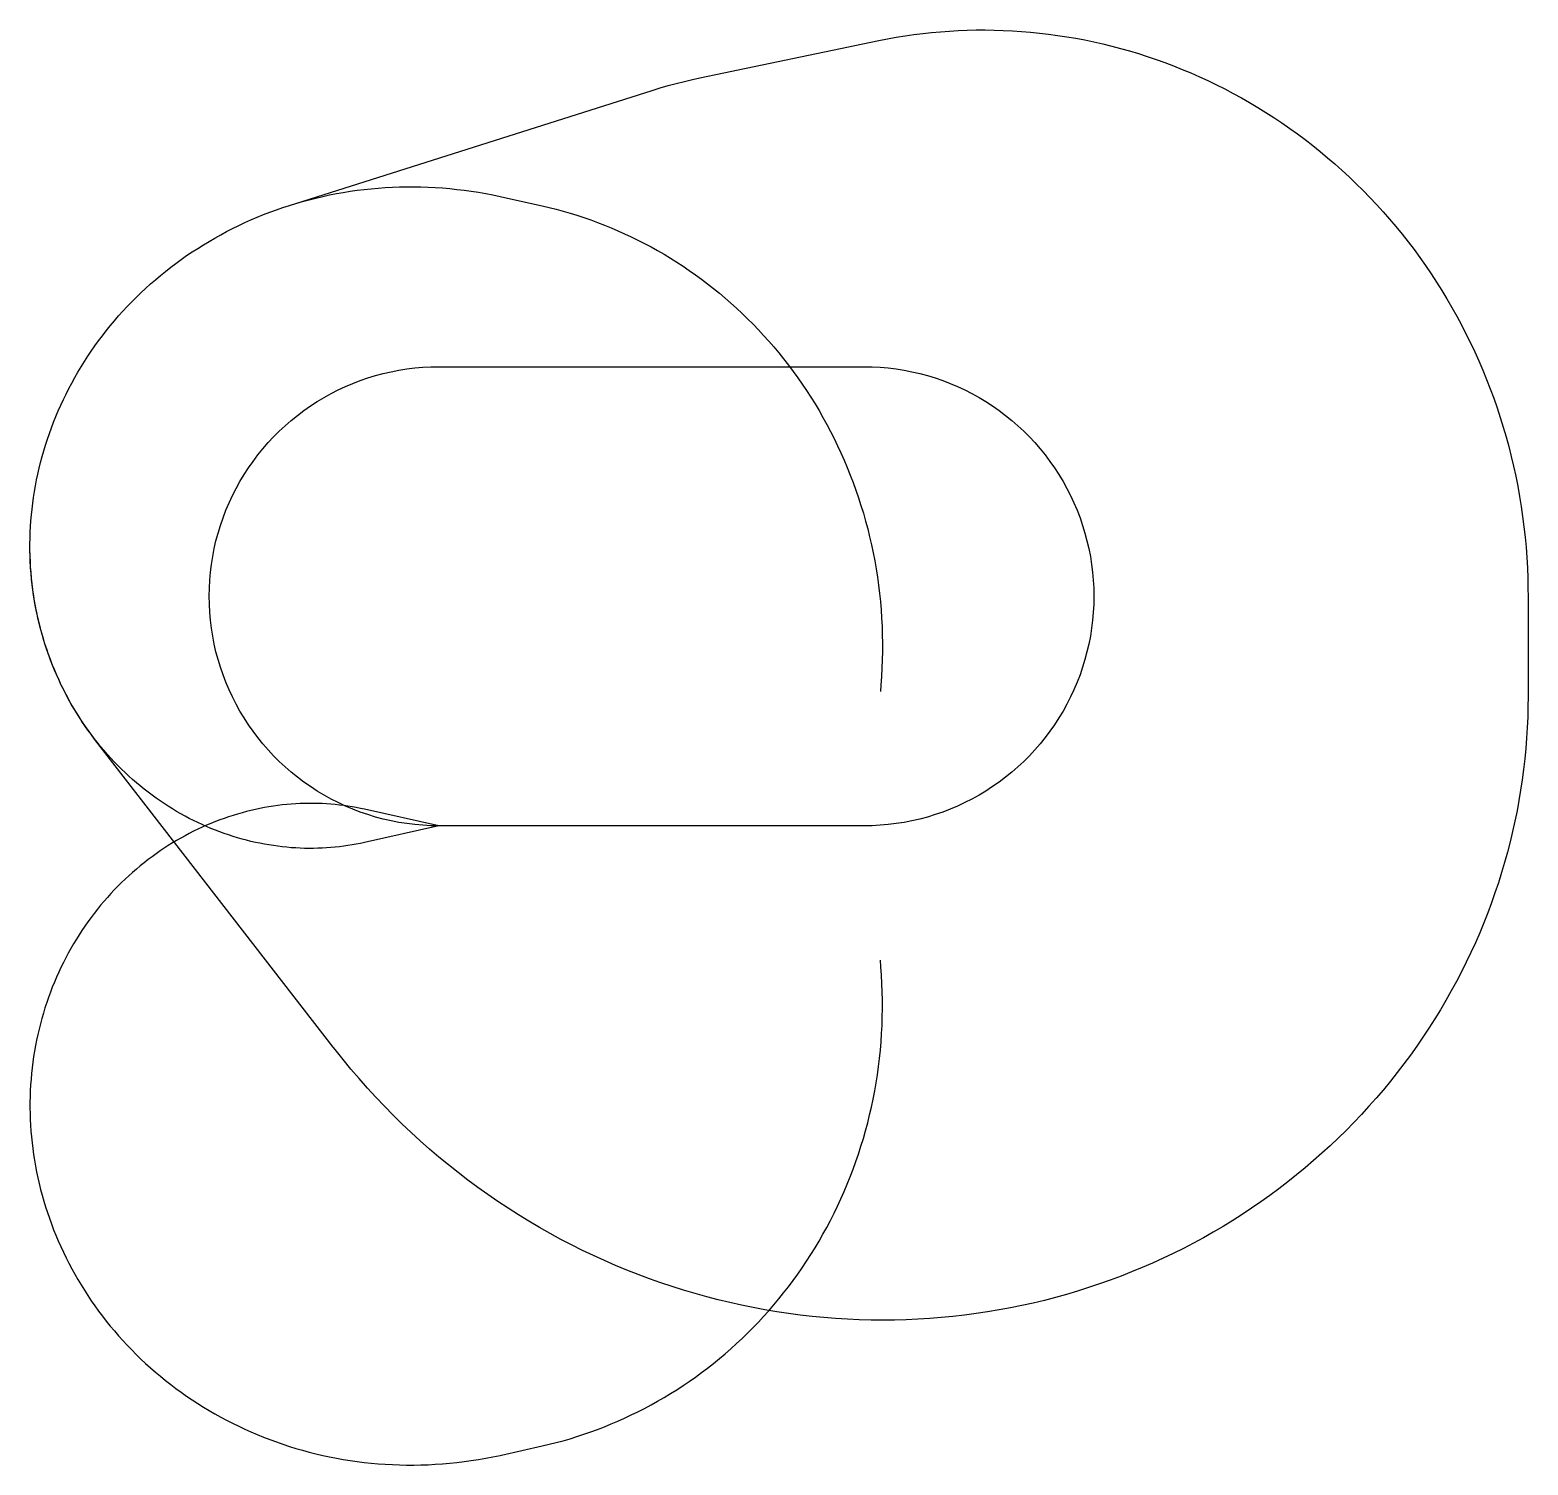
# Model space of a CAD drawing. Header units: metres. Extents: x -8543 to 22759, y -13357 to 16634.
import ezdxf

# ---------------------------------------------------------------- set-up
doc = ezdxf.new("R2010")
doc.units = ezdxf.units.M

msp = doc.modelspace()

# ---------------------------------------------------------------- linework, layer by layer
at = {"layer": 'NorminalTrack', "color": 1}
msp.add_lwpolyline([(0, 0), (0, 0), (-167, 3), (-335, 12), (-502, 26), (-668, 47), (-833, 73), (-998, 105), (-1161, 143), (-1323, 186), (-1483, 235), (-1641, 289), (-1797, 349), (-1952, 415), (-2103, 486), (-2253, 562), (-2399, 643), (-2543, 729), (-2683, 820), (-2820, 916), (-2954, 1017), (-3084, 1123), (-3211, 1232), (-3333, 1347), (-3452, 1465), (-3566, 1588), (-3676, 1714), (-3781, 1844), (-3882, 1978), (-3978, 2115), (-4069, 2256), (-4155, 2399), (-4237, 2546), (-4313, 2695), (-4383, 2847), (-4449, 3001), (-4509, 3157), (-4563, 3315), (-4612, 3476), (-4656, 3637), (-4693, 3801), (-4725, 3965), (-4751, 4130), (-4772, 4297), (-4786, 4463), (-4795, 4631), (-4798, 4798), (-4795, 4966), (-4786, 5133), (-4772, 5300), (-4751, 5466), (-4725, 5631), (-4693, 5796), (-4656, 5959), (-4612, 6121), (-4563, 6281), (-4509, 6439), (-4449, 6596), (-4383, 6750), (-4313, 6902), (-4237, 7051), (-4155, 7197), (-4069, 7341), (-3978, 7481), (-3882, 7618), (-3781, 7752), (-3676, 7882), (-3566, 8009), (-3452, 8131), (-3333, 8250), (-3211, 8364), (-3084, 8474), (-2954, 8579), (-2820, 8680), (-2683, 8776), (-2543, 8867), (-2399, 8954), (-2253, 9035), (-2103, 9111), (-1952, 9182), (-1797, 9247), (-1641, 9307), (-1483, 9362), (-1323, 9410), (-1161, 9454), (-998, 9492), (-833, 9523), (-668, 9550), (-502, 9570), (-335, 9585), (-167, 9593), (0, 9596), (0, 9596), (8888, 9596), (8888, 9596), (9055, 9593), (9223, 9585), (9389, 9570), (9556, 9550), (9721, 9523), (9885, 9492), (10049, 9454), (10210, 9410), (10371, 9362), (10529, 9307), (10685, 9247), (10839, 9182), (10991, 9111), (11140, 9035), (11287, 8954), (11430, 8867), (11571, 8776), (11708, 8680), (11842, 8579), (11972, 8474), (12098, 8364), (12221, 8250), (12339, 8131), (12454, 8009), (12563, 7882), (12669, 7752), (12770, 7618), (12866, 7481), (12957, 7341), (13043, 7197), (13124, 7051), (13200, 6902), (13271, 6750), (13337, 6596), (13397, 6439), (13451, 6281), (13500, 6121), (13543, 5959), (13581, 5796), (13613, 5631), (13639, 5466), (13660, 5300), (13674, 5133), (13683, 4966), (13686, 4798), (13683, 4631), (13674, 4463), (13660, 4297), (13639, 4130), (13613, 3965), (13581, 3801), (13543, 3637), (13500, 3476), (13451, 3315), (13397, 3157), (13337, 3001), (13271, 2847), (13200, 2695), (13124, 2546), (13043, 2399), (12957, 2256), (12866, 2115), (12770, 1978), (12669, 1844), (12563, 1714), (12454, 1588), (12339, 1465), (12221, 1347), (12098, 1232), (11972, 1123), (11842, 1017), (11708, 916), (11571, 820), (11430, 729), (11287, 643), (11140, 562), (10991, 486), (10839, 415), (10685, 349), (10529, 289), (10371, 235), (10210, 186), (10049, 143), (9885, 105), (9721, 73), (9556, 47), (9389, 26), (9223, 12), (9055, 3), (8888, 0), (0, 0)], dxfattribs=at)
at = {"layer": 'WindSpiral', "color": 5}
for points in [[(0, 0), (-1552, -347), (-1638, -366), (-1725, -383), (-1812, -398), (-1900, -412), (-1988, -425), (-2077, -436), (-2167, -446), (-2257, -454), (-2347, -460), (-2438, -465), (-2529, -468), (-2621, -470), (-2713, -470), (-2805, -469), (-2898, -466), (-2990, -461), (-3083, -455), (-3177, -447), (-3270, -437), (-3363, -426), (-3457, -413), (-3551, -398), (-3644, -382), (-3738, -364), (-3832, -344), (-3925, -323), (-4019, -300), (-4112, -275), (-4206, -248), (-4299, -220), (-4392, -190), (-4484, -158), (-4577, -125), (-4669, -90), (-4761, -53), (-4852, -14), (-4943, 26), (-5034, 68), (-5124, 112), (-5214, 158), (-5303, 205), (-5391, 254), (-5479, 304), (-5567, 356), (-5653, 410), (-5739, 466), (-5825, 523), (-5909, 582), (-5993, 643), (-6076, 705), (-6158, 769), (-6239, 835), (-6320, 902), (-6399, 971), (-6477, 1041), (-6555, 1113), (-6631, 1186), (-6707, 1261), (-6781, 1338), (-6854, 1416), (-6926, 1495), (-6996, 1576), (-7066, 1659), (-7134, 1743), (-7201, 1828), (-7267, 1915), (-7331, 2003), (-7394, 2093), (-7456, 2184), (-7516, 2276), (-7574, 2369), (-7632, 2464), (-7687, 2560), (-7742, 2658), (-7794, 2756), (-7845, 2856), (-7895, 2957), (-7942, 3059), (-7989, 3162), (-8033, 3266), (-8076, 3371), (-8117, 3478), (-8156, 3585), (-8194, 3693), (-8229, 3802), (-8263, 3913), (-8295, 4024), (-8325, 4135), (-8354, 4248), (-8380, 4361), (-8405, 4476), (-8427, 4591), (-8448, 4706), (-8466, 4822), (-8483, 4939), (-8498, 5057), (-8510, 5175), (-8521, 5293), (-8530, 5413), (-8536, 5532), (-8540, 5652), (-8543, 5772), (-8543, 5893), (-8541, 6014), (-8537, 6135), (-8531, 6256), (-8523, 6378), (-8512, 6500), (-8500, 6622), (-8485, 6744), (-8468, 6866), (-8449, 6988), (-8428, 7110), (-8404, 7232), (-8379, 7353), (-8351, 7475), (-8321, 7597), (-8288, 7718), (-8254, 7839), (-8217, 7959), (-8179, 8080), (-8138, 8199), (-8094, 8319), (-8049, 8438), (-8001, 8556), (-7952, 8674), (-7900, 8791), (-7845, 8908), (-7789, 9024), (-7731, 9139), (-7670, 9254), (-7607, 9368), (-7542, 9480), (-7475, 9592), (-7406, 9704), (-7335, 9814), (-7262, 9923), (-7186, 10031), (-7109, 10138), (-7029, 10244), (-6948, 10349), (-6864, 10452), (-6779, 10555), (-6691, 10656), (-6602, 10755), (-6510, 10854), (-6417, 10951), (-6322, 11046), (-6225, 11141), (-6126, 11233), (-6025, 11325), (-5922, 11414), (-5818, 11502), (-5711, 11588), (-5603, 11673), (-5494, 11756), (-5382, 11837), (-5269, 11917), (-5155, 11994), (-5038, 12070), (-4920, 12144), (-4801, 12216), (-4680, 12286), (-4558, 12355), (-4434, 12421), (-4309, 12485), (-4182, 12547), (-4054, 12607), (-3925, 12665), (-3794, 12721), (-3662, 12774), (-3529, 12825), (-3395, 12875), (-3259, 12921), (-3123, 12966), (-3123, 12966), (4455, 15371), (4623, 15423), (4791, 15471), (4961, 15517), (5131, 15560), (5303, 15600), (5451, 15632), (9195, 16411), (9377, 16447), (9559, 16480), (9742, 16509), (9925, 16536), (10110, 16560), (10295, 16580), (10481, 16597), (10667, 16611), (10854, 16621), (11042, 16629), (11230, 16633), (11418, 16634), (11606, 16631), (11795, 16625), (11984, 16616), (12173, 16604), (12363, 16588), (12552, 16569), (12741, 16547), (12930, 16521), (13119, 16492), (13307, 16460), (13496, 16424), (13684, 16385), (13872, 16342), (14059, 16296), (14245, 16247), (14431, 16195), (14617, 16139), (14802, 16080), (14986, 16017), (15169, 15952), (15351, 15883), (15532, 15810), (15713, 15735), (15892, 15656), (16070, 15574), (16247, 15488), (16423, 15400), (16598, 15308), (16771, 15213), (16942, 15115), (17113, 15013), (17281, 14909), (17449, 14801), (17614, 14691), (17778, 14577), (17940, 14460), (18100, 14341), (18259, 14218), (18415, 14092), (18570, 13964), (18722, 13833), (18873, 13698), (19021, 13561), (19167, 13421), (19311, 13279), (19453, 13133), (19592, 12985), (19729, 12835), (19863, 12681), (19995, 12525), (20125, 12367), (20251, 12206), (20376, 12043), (20497, 11877), (20616, 11709), (20732, 11539), (20845, 11366), (20955, 11191), (21063, 11014), (21167, 10835), (21269, 10654), (21367, 10471), (21462, 10286), (21555, 10098), (21644, 9909), (21730, 9719), (21813, 9526), (21892, 9332), (21968, 9136), (22041, 8938), (22111, 8739), (22177, 8538), (22240, 8336), (22299, 8133), (22355, 7928), (22407, 7722), (22456, 7515), (22501, 7307), (22543, 7098), (22581, 6887), (22615, 6676), (22646, 6464), (22673, 6251), (22696, 6037), (22716, 5823), (22732, 5608), (22744, 5392), (22753, 5176), (22757, 4959), (22759, 4797), (22759, 2705), (22757, 2488), (22751, 2270), (22741, 2053), (22728, 1835), (22711, 1617), (22690, 1400), (22665, 1182), (22637, 964), (22604, 747), (22568, 530), (22528, 313), (22484, 97), (22436, -119), (22384, -334), (22329, -549), (22269, -762), (22206, -976), (22139, -1188), (22068, -1399), (21994, -1610), (21916, -1819), (21834, -2028), (21748, -2235), (21658, -2441), (21565, -2645), (21468, -2848), (21367, -3050), (21263, -3250), (21155, -3449), (21044, -3646), (20929, -3842), (20810, -4035), (20688, -4227), (20562, -4417), (20433, -4605), (20300, -4791), (20164, -4975), (20025, -5156), (19882, -5336), (19736, -5513), (19587, -5688), (19434, -5860), (19278, -6030), (19120, -6198), (18957, -6363), (18792, -6525), (18624, -6685), (18453, -6841), (18279, -6995), (18102, -7147), (17922, -7295), (17739, -7440), (17554, -7583), (17366, -7722), (17175, -7858), (16981, -7991), (16785, -8121), (16587, -8247), (16386, -8370), (16182, -8490), (15977, -8606), (15769, -8719), (15559, -8829), (15346, -8935), (15132, -9037), (14915, -9136), (14697, -9231), (14476, -9322), (14254, -9409), (14030, -9493), (13804, -9573), (13577, -9649), (13348, -9722), (13117, -9790), (12885, -9854), (12652, -9915), (12417, -9971), (12181, -10023), (11944, -10071), (11705, -10116), (11466, -10156), (11226, -10192), (10984, -10223), (10742, -10251), (10499, -10274), (10256, -10294), (10012, -10308), (9767, -10319), (9522, -10326), (9276, -10328), (9030, -10326), (8784, -10319), (8538, -10308), (8291, -10293), (8045, -10274), (7799, -10250), (7552, -10222), (7306, -10190), (7061, -10153), (6815, -10112), (6570, -10067), (6326, -10017), (6082, -9963), (5839, -9904), (5597, -9842), (5355, -9775), (5114, -9703), (4875, -9628), (4636, -9548), (4399, -9464), (4162, -9376), (3927, -9283), (3694, -9186), (3461, -9085), (3231, -8980), (3001, -8871), (2774, -8757), (2548, -8640), (2324, -8518), (2102, -8393), (1882, -8263), (1664, -8129), (1448, -7992), (1234, -7850), (1023, -7705), (813, -7555), (606, -7402), (402, -7245), (200, -7085), (1, -6920), (-196, -6753), (-390, -6581), (-581, -6406), (-770, -6227), (-955, -6045), (-1137, -5859), (-1317, -5670), (-1493, -5478), (-1666, -5282), (-1836, -5083), (-2002, -4881), (-2166, -4676), (-2207, -4623), (-7192, 1816), (-7258, 1903), (-7322, 1991), (-7385, 2080), (-7447, 2171), (-7508, 2263), (-7566, 2357), (-7624, 2451), (-7680, 2547), (-7734, 2644), (-7787, 2743), (-7838, 2842), (-7888, 2943), (-7936, 3045), (-7982, 3148), (-8027, 3252), (-8070, 3357), (-8111, 3463), (-8151, 3570), (-8189, 3678), (-8225, 3787), (-8259, 3897), (-8291, 4008), (-8321, 4120), (-8350, 4233), (-8377, 4346), (-8401, 4460), (-8424, 4575), (-8445, 4690), (-8464, 4807), (-8481, 4923), (-8496, 5041), (-8509, 5159), (-8520, 5277), (-8529, 5396), (-8535, 5516), (-8540, 5635), (-8543, 5756), (-8543, 5846)], [(0, 0), (-1552, -347), (-1638, -366), (-1725, -383), (-1812, -398), (-1900, -412), (-1988, -425), (-2077, -436), (-2167, -446), (-2257, -454), (-2347, -460), (-2438, -465), (-2529, -468), (-2621, -470), (-2713, -470), (-2805, -469), (-2898, -466), (-2990, -461), (-3083, -455), (-3177, -447), (-3270, -437), (-3363, -426), (-3457, -413), (-3551, -398), (-3644, -382), (-3738, -364), (-3832, -344), (-3925, -323), (-4019, -300), (-4112, -275), (-4206, -248), (-4299, -220), (-4392, -190), (-4484, -158), (-4577, -125), (-4669, -90), (-4761, -53), (-4852, -14), (-4943, 26), (-5034, 68), (-5124, 112), (-5214, 158), (-5303, 205), (-5391, 254), (-5479, 304), (-5567, 356), (-5653, 410), (-5739, 466), (-5825, 523), (-5909, 582), (-5993, 643), (-6076, 705), (-6158, 769), (-6239, 835), (-6320, 902), (-6399, 971), (-6477, 1041), (-6555, 1113), (-6631, 1186), (-6707, 1261), (-6781, 1338), (-6854, 1416), (-6926, 1495), (-6996, 1576), (-7066, 1659), (-7134, 1743), (-7201, 1828), (-7267, 1915), (-7331, 2003), (-7394, 2093), (-7456, 2184), (-7516, 2276), (-7574, 2369), (-7632, 2464), (-7687, 2560), (-7742, 2658), (-7794, 2756), (-7845, 2856), (-7895, 2957), (-7942, 3059), (-7989, 3162), (-8033, 3266), (-8076, 3371), (-8117, 3478), (-8156, 3585), (-8194, 3693), (-8229, 3802), (-8263, 3913), (-8295, 4024), (-8325, 4135), (-8354, 4248), (-8380, 4361), (-8405, 4476), (-8427, 4591), (-8448, 4706), (-8466, 4822), (-8483, 4939), (-8498, 5057), (-8510, 5175), (-8521, 5293), (-8530, 5413), (-8536, 5532), (-8540, 5652), (-8543, 5772), (-8543, 5893), (-8541, 6014), (-8537, 6135), (-8531, 6256), (-8523, 6378), (-8512, 6500), (-8500, 6622), (-8485, 6744), (-8468, 6866), (-8449, 6988), (-8428, 7110), (-8404, 7232), (-8379, 7353), (-8351, 7475), (-8321, 7597), (-8288, 7718), (-8254, 7839), (-8217, 7959), (-8179, 8080), (-8138, 8199), (-8094, 8319), (-8049, 8438), (-8001, 8556), (-7952, 8674), (-7900, 8791), (-7845, 8908), (-7789, 9024), (-7731, 9139), (-7670, 9254), (-7607, 9368), (-7542, 9480), (-7475, 9592), (-7406, 9704), (-7335, 9814), (-7262, 9923), (-7186, 10031), (-7109, 10138), (-7029, 10244), (-6948, 10349), (-6864, 10452), (-6779, 10555), (-6691, 10656), (-6602, 10755), (-6510, 10854), (-6417, 10951), (-6322, 11046), (-6225, 11141), (-6126, 11233), (-6025, 11325), (-5922, 11414), (-5818, 11502), (-5711, 11588), (-5603, 11673), (-5494, 11756), (-5382, 11837), (-5269, 11917), (-5155, 11994), (-5038, 12070), (-4920, 12144), (-4801, 12216), (-4680, 12286), (-4558, 12355), (-4434, 12421), (-4309, 12485), (-4182, 12547), (-4054, 12607), (-3925, 12665), (-3794, 12721), (-3662, 12774), (-3529, 12825), (-3395, 12875), (-3259, 12921), (-3123, 12966), (-2985, 13008), (-2847, 13048), (-2707, 13086), (-2567, 13121), (-2425, 13154), (-2283, 13185), (-2140, 13213), (-1996, 13239), (-1851, 13262), (-1706, 13283), (-1560, 13301), (-1413, 13316), (-1266, 13330), (-1119, 13340), (-970, 13348), (-822, 13354), (-673, 13357), (-523, 13357), (-374, 13355), (-224, 13350), (-74, 13342), (76, 13332), (227, 13319), (377, 13303), (528, 13285), (678, 13264), (829, 13241), (979, 13215), (1129, 13186), (1279, 13154), (1311, 13147), (2158, 12958), (2304, 12924), (2450, 12887), (2595, 12848), (2741, 12806), (2885, 12761), (3030, 12714), (3173, 12664), (3316, 12612), (3459, 12557), (3601, 12499), (3742, 12439), (3882, 12376), (4021, 12311), (4160, 12243), (4298, 12172), (4434, 12099), (4570, 12024), (4705, 11946), (4838, 11865), (4971, 11782), (5102, 11697), (5232, 11609), (5360, 11518), (5487, 11426), (5613, 11330), (5738, 11233), (5861, 11133), (5982, 11031), (6102, 10926), (6220, 10819), (6337, 10710), (6452, 10598), (6565, 10485), (6676, 10369), (6786, 10251), (6894, 10131), (7000, 10009), (7103, 9884), (7205, 9758), (7305, 9630), (7403, 9499), (7499, 9367), (7592, 9233), (7684, 9097), (7773, 8959), (7860, 8819), (7944, 8678), (8027, 8535), (8107, 8390), (8184, 8243), (8259, 8095), (8332, 7945), (8402, 7794), (8470, 7641), (8535, 7487), (8598, 7332), (8658, 7175), (8715, 7016), (8769, 6857), (8821, 6696), (8871, 6534), (8917, 6371), (8961, 6206), (9002, 6041), (9040, 5875), (9075, 5708), (9107, 5539), (9137, 5370), (9163, 5201), (9187, 5030), (9208, 4859), (9225, 4687), (9240, 4514), (9252, 4341), (9261, 4168), (9266, 3994), (9269, 3819), (9269, 3645), (9265, 3470), (9259, 3294), (9249, 3119), (9237, 2943), (9225, 2806)], [(0, 0), (-1552, 347), (-1638, 366), (-1725, 383), (-1812, 398), (-1900, 412), (-1988, 425), (-2077, 436), (-2167, 446), (-2257, 454), (-2347, 460), (-2438, 465), (-2529, 468), (-2621, 470), (-2713, 470), (-2805, 469), (-2898, 466), (-2990, 461), (-3083, 455), (-3177, 447), (-3270, 437), (-3363, 426), (-3457, 413), (-3551, 398), (-3644, 382), (-3738, 364), (-3832, 344), (-3925, 323), (-4019, 300), (-4112, 275), (-4206, 248), (-4299, 220), (-4392, 190), (-4484, 158), (-4577, 125), (-4669, 90), (-4761, 53), (-4852, 14), (-4943, -26), (-5034, -68), (-5124, -112), (-5214, -158), (-5303, -205), (-5391, -254), (-5479, -304), (-5567, -356), (-5653, -410), (-5739, -466), (-5825, -523), (-5909, -582), (-5993, -643), (-6076, -705), (-6158, -769), (-6239, -835), (-6320, -902), (-6399, -971), (-6477, -1041), (-6555, -1113), (-6631, -1186), (-6707, -1261), (-6781, -1338), (-6854, -1416), (-6926, -1495), (-6996, -1576), (-7066, -1659), (-7134, -1743), (-7201, -1828), (-7267, -1915), (-7331, -2003), (-7394, -2093), (-7456, -2184), (-7516, -2276), (-7574, -2369), (-7632, -2464), (-7687, -2560), (-7742, -2658), (-7794, -2756), (-7845, -2856), (-7895, -2957), (-7942, -3059), (-7989, -3162), (-8033, -3266), (-8076, -3371), (-8117, -3478), (-8156, -3585), (-8194, -3693), (-8229, -3802), (-8263, -3913), (-8295, -4024), (-8325, -4135), (-8354, -4248), (-8380, -4361), (-8405, -4476), (-8427, -4591), (-8448, -4706), (-8466, -4822), (-8483, -4939), (-8498, -5057), (-8510, -5175), (-8521, -5293), (-8530, -5413), (-8536, -5532), (-8540, -5652), (-8543, -5772), (-8543, -5893), (-8541, -6014), (-8537, -6135), (-8531, -6256), (-8523, -6378), (-8512, -6500), (-8500, -6622), (-8485, -6744), (-8468, -6866), (-8449, -6988), (-8428, -7110), (-8404, -7232), (-8379, -7353), (-8351, -7475), (-8321, -7597), (-8288, -7718), (-8254, -7839), (-8217, -7959), (-8179, -8080), (-8138, -8199), (-8094, -8319), (-8049, -8438), (-8001, -8556), (-7952, -8674), (-7900, -8791), (-7845, -8908), (-7789, -9024), (-7731, -9139), (-7670, -9254), (-7607, -9368), (-7542, -9480), (-7475, -9592), (-7406, -9704), (-7335, -9814), (-7262, -9923), (-7186, -10031), (-7109, -10138), (-7029, -10244), (-6948, -10349), (-6864, -10452), (-6779, -10555), (-6691, -10656), (-6602, -10755), (-6510, -10854), (-6417, -10951), (-6322, -11046), (-6225, -11141), (-6126, -11233), (-6025, -11325), (-5922, -11414), (-5818, -11502), (-5711, -11588), (-5603, -11673), (-5494, -11756), (-5382, -11837), (-5269, -11917), (-5155, -11994), (-5038, -12070), (-4920, -12144), (-4801, -12216), (-4680, -12286), (-4558, -12355), (-4434, -12421), (-4309, -12485), (-4182, -12547), (-4054, -12607), (-3925, -12665), (-3794, -12721), (-3662, -12774), (-3529, -12825), (-3395, -12875), (-3259, -12921), (-3123, -12966), (-2985, -13008), (-2847, -13048), (-2707, -13086), (-2567, -13121), (-2425, -13154), (-2283, -13185), (-2140, -13213), (-1996, -13239), (-1851, -13262), (-1706, -13283), (-1560, -13301), (-1413, -13316), (-1266, -13330), (-1119, -13340), (-970, -13348), (-822, -13354), (-673, -13357), (-523, -13357), (-374, -13355), (-224, -13350), (-74, -13342), (76, -13332), (227, -13319), (377, -13303), (528, -13285), (678, -13264), (829, -13241), (979, -13215), (1129, -13186), (1279, -13154), (1311, -13147), (2158, -12958), (2304, -12924), (2450, -12887), (2595, -12848), (2741, -12806), (2885, -12761), (3030, -12714), (3173, -12664), (3316, -12612), (3459, -12557), (3601, -12499), (3742, -12439), (3882, -12376), (4021, -12311), (4160, -12243), (4298, -12172), (4434, -12099), (4570, -12024), (4705, -11946), (4838, -11865), (4971, -11782), (5102, -11697), (5232, -11609), (5360, -11518), (5487, -11426), (5613, -11330), (5738, -11233), (5861, -11133), (5982, -11031), (6102, -10926), (6220, -10819), (6337, -10710), (6452, -10598), (6565, -10485), (6676, -10369), (6786, -10251), (6894, -10131), (7000, -10009), (7103, -9884), (7205, -9758), (7305, -9630), (7403, -9499), (7499, -9367), (7592, -9233), (7684, -9097), (7773, -8959), (7860, -8819), (7944, -8678), (8027, -8535), (8107, -8390), (8184, -8243), (8259, -8095), (8332, -7945), (8402, -7794), (8470, -7641), (8535, -7487), (8598, -7332), (8658, -7175), (8715, -7016), (8769, -6857), (8821, -6696), (8871, -6534), (8917, -6371), (8961, -6206), (9002, -6041), (9040, -5875), (9075, -5708), (9107, -5539), (9137, -5370), (9163, -5201), (9187, -5030), (9208, -4859), (9225, -4687), (9240, -4514), (9252, -4341), (9261, -4168), (9266, -3994), (9269, -3819), (9269, -3645), (9265, -3470), (9259, -3294), (9249, -3119), (9237, -2943), (9225, -2806)]]:
    msp.add_lwpolyline(points, dxfattribs=at)

doc.saveas('drawing.dxf')
